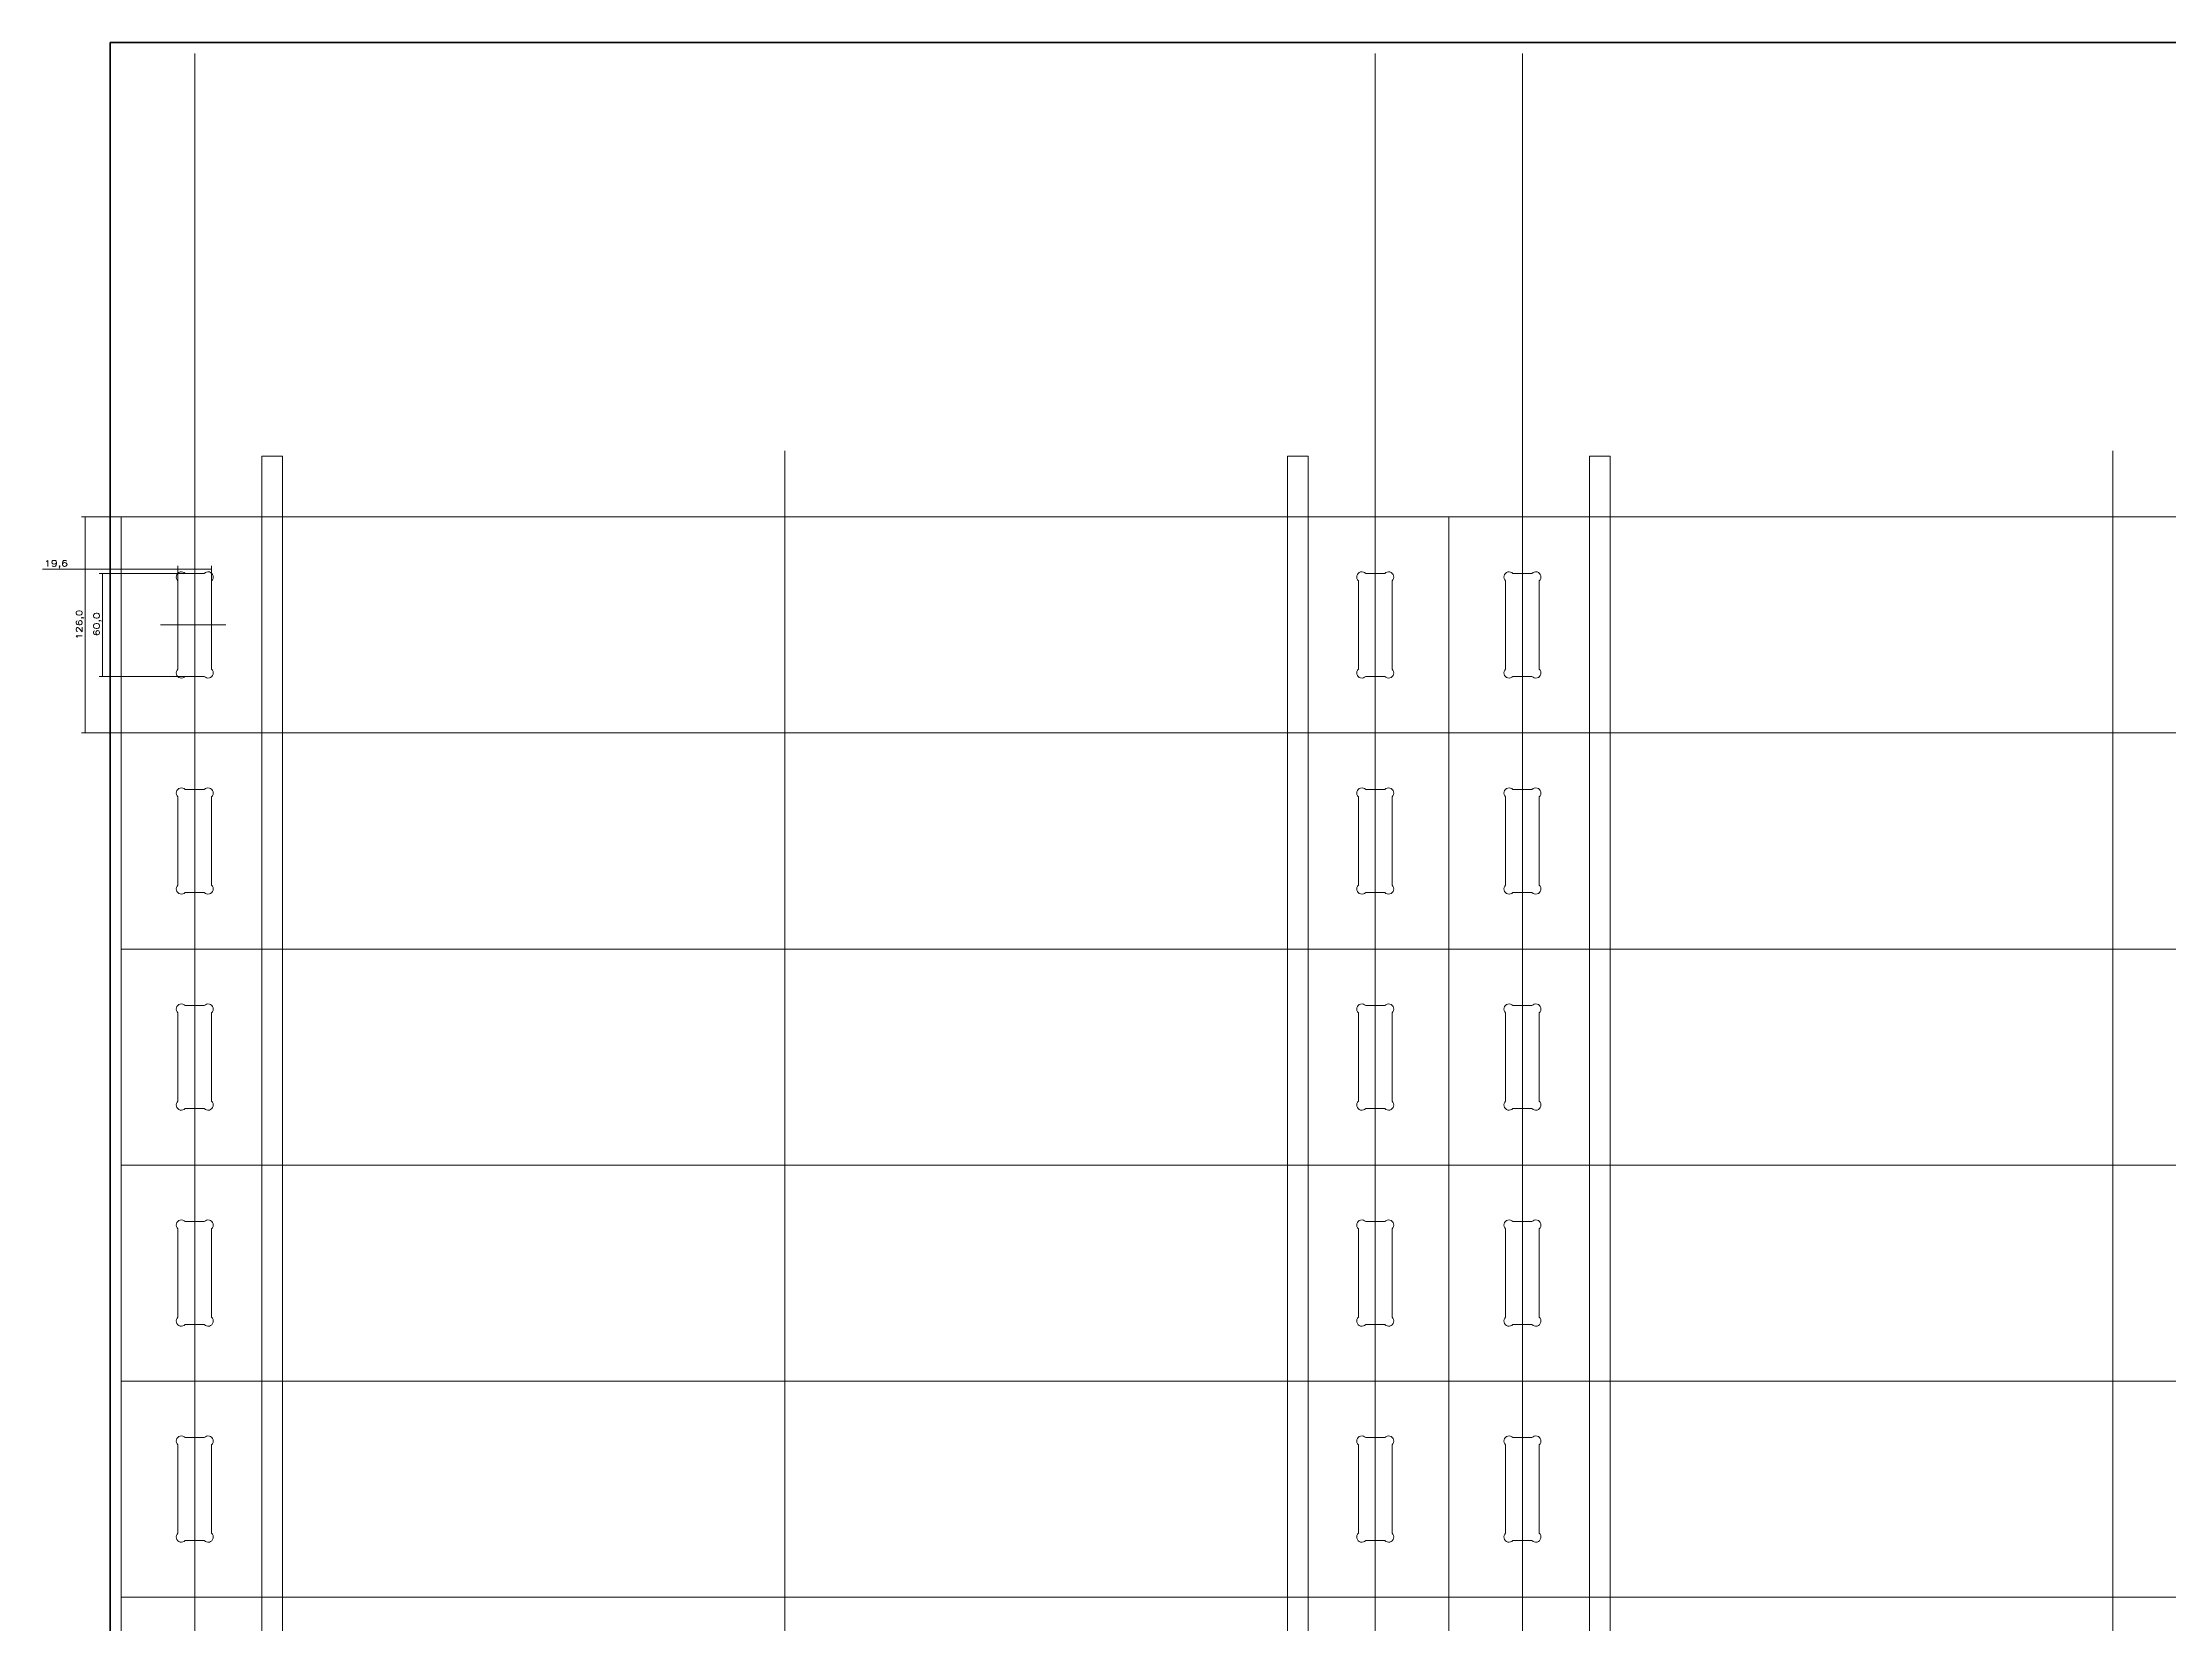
# Model space of a CAD drawing. Header units: millimetres. Extents: x -37 to 2453, y -407 to 1455.
# Drawn here: x -37 to 1203, y 533 to 1455 of the extents above; entities that cross this region are included whole.
import ezdxf
from ezdxf.lldxf.tags import DXFTag

# ---------------------------------------------------------------- set-up
doc = ezdxf.new("R2010")
doc.units = ezdxf.units.MM
doc.layers.add('1', color=7, linetype='Continuous', true_color=0xffffff)
doc.styles.add('blockfont', font='simplex.shx')
tags = doc.linetypes.add('PHANTOM', pattern=[50.5, 18, -6.5, 6.5, -6.5, 6.5, -6.5]).pattern_tags.tags
tags[14:15] = [DXFTag(74, 4), DXFTag(75, 0), DXFTag(340, '0'), DXFTag(46, 0.0), DXFTag(50, 0.0), DXFTag(44, 0.0), DXFTag(45, 0.0)]
tags[12:13] = [DXFTag(74, 4), DXFTag(75, 0), DXFTag(340, '0'), DXFTag(46, 0.0), DXFTag(50, 0.0), DXFTag(44, 0.0), DXFTag(45, 0.0)]
tags[10:11] = [DXFTag(74, 4), DXFTag(75, 0), DXFTag(340, '0'), DXFTag(46, 0.0), DXFTag(50, 0.0), DXFTag(44, 0.0), DXFTag(45, 0.0)]
tags[8:9] = [DXFTag(74, 4), DXFTag(75, 0), DXFTag(340, '0'), DXFTag(46, 0.0), DXFTag(50, 0.0), DXFTag(44, 0.0), DXFTag(45, 0.0)]
tags[6:7] = [DXFTag(74, 4), DXFTag(75, 0), DXFTag(340, '0'), DXFTag(46, 0.0), DXFTag(50, 0.0), DXFTag(44, 0.0), DXFTag(45, 0.0)]
tags[4:5] = [DXFTag(74, 4), DXFTag(75, 0), DXFTag(340, '0'), DXFTag(46, 0.0), DXFTag(50, 0.0), DXFTag(44, 0.0), DXFTag(45, 0.0)]

# ---------------------------------------------------------------- blocks, each defined once
blk = doc.blocks.new('_U0')
at = {"layer": '1', "color": 152, "lineweight": 13}
for p, q in [((9.099976, 1178.698367), (-13.954187, 1178.698367)), ((9.099976, 1052.698367), (-13.954187, 1052.698367))]:
    blk.add_line(p, q, dxfattribs=at)
at = {"layer": '1', "color": 27, "lineweight": 13}
blk.add_line((-11.954187, 1052.698367), (-11.954187, 1178.698367), dxfattribs=at)
at = {"layer": '1', "color": 27, "lineweight": 70}
for points in [[(-11.954187, 1178.698367), (-11.016365, 1175.19837), (-12.892009, 1175.198363), (-11.954187, 1178.698367)], [(-11.954187, 1052.698367), (-12.892009, 1056.198363), (-11.016365, 1056.19837), (-11.954187, 1052.698367)]]:
    blk.add_solid(points, dxfattribs=at)
at = {"layer": '1', "color": 23, "linetype": 'Continuous', "lineweight": 13, "insert": (-12.573979, 1107.214513), "char_height": 3.5, "attachment_point": 7, "rotation": 90, "line_spacing_factor": 0.903614, "style": 'blockfont'}
blk.add_mtext('\\W1.2899;126,0', dxfattribs=at)
blk = doc.blocks.new('_U1')
at = {"layer": '1', "color": 152, "lineweight": 13}
for p, q in [((46.436044, 1145.698367), (-3.768401, 1145.698367)), ((46.436044, 1085.698367), (-3.768401, 1085.698367))]:
    blk.add_line(p, q, dxfattribs=at)
at = {"layer": '1', "color": 27, "lineweight": 13}
blk.add_line((-1.768401, 1085.698367), (-1.768401, 1145.698367), dxfattribs=at)
at = {"layer": '1', "color": 27, "lineweight": 70}
for points in [[(-1.768401, 1145.698367), (-0.830579, 1142.19837), (-2.706223, 1142.198363), (-1.768401, 1145.698367)], [(-1.768401, 1085.698367), (-2.706223, 1089.198363), (-0.830579, 1089.19837), (-1.768401, 1085.698367)]]:
    blk.add_solid(points, dxfattribs=at)
at = {"layer": '1', "color": 23, "linetype": 'Continuous', "lineweight": 13, "insert": (-2.388193, 1109.121283), "char_height": 3.5, "attachment_point": 7, "rotation": 90, "line_spacing_factor": 0.903614, "style": 'blockfont'}
blk.add_mtext('\\W1.3321;60,0', dxfattribs=at)
blk = doc.blocks.new('_U2')
at = {"layer": '1', "color": 27, "lineweight": 13}
blk.add_line((61.799976, 1148.206137), (-36.730929, 1148.206137), dxfattribs=at)
at = {"layer": '1', "color": 152, "lineweight": 13}
for p, q in [((42.199976, 1141.462299), (42.199976, 1150.206137)), ((61.799976, 1141.462299), (61.799976, 1150.206137))]:
    blk.add_line(p, q, dxfattribs=at)
at = {"layer": '1', "color": 27, "lineweight": 70}
for points in [[(42.199976, 1148.206137), (45.699972, 1149.143959), (45.699979, 1147.268315), (42.199976, 1148.206137)], [(61.799976, 1148.206137), (58.299979, 1147.268315), (58.299972, 1149.143959), (61.799976, 1148.206137)]]:
    blk.add_solid(points, dxfattribs=at)
at = {"layer": '1', "color": 23, "linetype": 'Continuous', "lineweight": 13, "insert": (-35.855929, 1148.825929), "char_height": 3.5, "attachment_point": 7, "line_spacing_factor": 0.903614, "style": 'blockfont'}
blk.add_mtext('\\W1.3321;19,6', dxfattribs=at)

msp = doc.modelspace()

# ---------------------------------------------------------------- linework, layer by layer
at = {"layer": '1', "color": 251, "linetype": 'Continuous', "lineweight": 70}
for p in [(2.749976, -407.251633), (2453.449976, 1455.448367)]:
    msp.add_line(p, (2.749976, 1455.448367), dxfattribs=at)
at = {"layer": '1', "color": 172, "linetype": 'PHANTOM', "lineweight": 18}
for p, q in [((51.999976, 1449.098367), (51.999976, -400.901633)), ((740.199976, 1449.098367), (740.199976, -400.901633)), ((825.999976, 1449.098367), (825.999976, -400.901633)), ((396.099976, 1217.233797), (396.099976, -102.766203)), ((1170.099976, 1217.233797), (1170.099976, -102.766203)), ((32.099976, 1115.698367), (70.099976, 1115.698367))]:
    msp.add_line(p, q, dxfattribs=at)
at = {"layer": '1', "color": 172, "linetype": 'Continuous', "lineweight": 18}
for p, q in [((91.099976, 11.390993), (91.099976, 1214.098367)), ((91.099976, 1214.098367), (103.099976, 1214.098367)), ((103.099976, 1214.098367), (103.099976, 11.390993)), ((701.099976, 1214.098367), (689.099976, 1214.098367)), ((689.099976, 1214.098367), (689.099976, 11.390993)), ((701.099976, 11.390993), (701.099976, 1214.098367)), ((865.099976, 1214.098367), (877.099976, 1214.098367)), ((865.099976, 11.390993), (865.099976, 1214.098367)), ((877.099976, 1214.098367), (877.099976, 11.390993)), ((9.099976, 44.698367), (9.099976, 1178.698367)), ((9.099976, 1178.698367), (2331.099976, 1178.698367)), ((783.099976, 1178.698367), (783.099976, 44.698367)), ((42.199976, 1089.934435), (42.199976, 1141.462299)), ((46.436044, 1145.698367), (57.563908, 1145.698367)), ((61.799976, 1141.462299), (61.799976, 1089.934435)), ((730.399976, 1141.462299), (730.399976, 1089.934435)), ((745.763908, 1145.698367), (734.636044, 1145.698367)), ((749.999976, 1089.934435), (749.999976, 1141.462299)), ((816.199976, 1089.934435), (816.199976, 1141.462299)), ((820.436044, 1145.698367), (831.563908, 1145.698367)), ((835.799976, 1141.462299), (835.799976, 1089.934435)), ((57.563908, 1085.698367), (46.436044, 1085.698367)), ((734.636044, 1085.698367), (745.763908, 1085.698367)), ((831.563908, 1085.698367), (820.436044, 1085.698367)), ((9.099976, 1052.698367), (2331.099976, 1052.698367)), ((57.563908, 1019.698367), (46.436044, 1019.698367)), ((734.636044, 1019.698367), (745.763908, 1019.698367)), ((831.563908, 1019.698367), (820.436044, 1019.698367)), ((42.199976, 1015.462299), (42.199976, 963.934435)), ((61.799976, 963.934435), (61.799976, 1015.462299)), ((730.399976, 963.934435), (730.399976, 1015.462299)), ((749.999976, 1015.462299), (749.999976, 963.934435)), ((816.199976, 1015.462299), (816.199976, 963.934435)), ((835.799976, 963.934435), (835.799976, 1015.462299)), ((46.436044, 959.698367), (57.563908, 959.698367)), ((745.763908, 959.698367), (734.636044, 959.698367)), ((820.436044, 959.698367), (831.563908, 959.698367)), ((9.099976, 926.698367), (2331.099976, 926.698367)), ((46.436044, 893.698367), (57.563908, 893.698367)), ((745.763908, 893.698367), (734.636044, 893.698367)), ((820.436044, 893.698367), (831.563908, 893.698367)), ((42.199976, 837.934435), (42.199976, 889.462299)), ((61.799976, 889.462299), (61.799976, 837.934435)), ((730.399976, 889.462299), (730.399976, 837.934435)), ((749.999976, 837.934435), (749.999976, 889.462299)), ((816.199976, 837.934435), (816.199976, 889.462299)), ((835.799976, 889.462299), (835.799976, 837.934435)), ((57.563908, 833.698367), (46.436044, 833.698367)), ((734.636044, 833.698367), (745.763908, 833.698367)), ((831.563908, 833.698367), (820.436044, 833.698367)), ((9.099976, 800.698367), (2331.099976, 800.698367)), ((42.199976, 763.462299), (42.199976, 711.934435)), ((57.563908, 767.698367), (46.436044, 767.698367)), ((61.799976, 711.934435), (61.799976, 763.462299)), ((730.399976, 711.934435), (730.399976, 763.462299)), ((734.636044, 767.698367), (745.763908, 767.698367)), ((749.999976, 763.462299), (749.999976, 711.934435)), ((816.199976, 763.462299), (816.199976, 711.934435)), ((831.563908, 767.698367), (820.436044, 767.698367)), ((835.799976, 711.934435), (835.799976, 763.462299)), ((46.436044, 707.698367), (57.563908, 707.698367)), ((745.763908, 707.698367), (734.636044, 707.698367)), ((820.436044, 707.698367), (831.563908, 707.698367)), ((9.099976, 674.698367), (2331.099976, 674.698367)), ((42.199976, 585.934435), (42.199976, 637.462299)), ((46.436044, 641.698367), (57.563908, 641.698367)), ((61.799976, 637.462299), (61.799976, 585.934435)), ((730.399976, 637.462299), (730.399976, 585.934435)), ((745.763908, 641.698367), (734.636044, 641.698367)), ((749.999976, 585.934435), (749.999976, 637.462299)), ((816.199976, 585.934435), (816.199976, 637.462299)), ((820.436044, 641.698367), (831.563908, 641.698367)), ((835.799976, 637.462299), (835.799976, 585.934435)), ((57.563908, 581.698367), (46.436044, 581.698367)), ((734.636044, 581.698367), (745.763908, 581.698367)), ((831.563908, 581.698367), (820.436044, 581.698367)), ((9.099976, 548.698367), (2331.099976, 548.698367))]:
    msp.add_line(p, q, dxfattribs=at)
for centre, start, end in [((44.199976, 1143.698367), 41.810315, 228.189685), ((59.799976, 1143.698367), 311.810315, 138.189685), ((732.399976, 1143.698367), 41.810315, 228.189685), ((747.999976, 1143.698367), 311.810315, 138.189685), ((818.199976, 1143.698367), 41.810315, 228.189685), ((833.799976, 1143.698367), 311.810315, 138.189685), ((44.199976, 1087.698367), 131.810315, 318.189685), ((59.799976, 1087.698367), 221.810315, 48.189685), ((732.399976, 1087.698367), 131.810315, 318.189685), ((747.999976, 1087.698367), 221.810315, 48.189685), ((818.199976, 1087.698367), 131.810315, 318.189685), ((833.799976, 1087.698367), 221.810315, 48.189685), ((44.199976, 1017.698367), 41.810315, 228.189685), ((59.799976, 1017.698367), 311.810315, 138.189685), ((732.399976, 1017.698367), 41.810315, 228.189685), ((747.999976, 1017.698367), 311.810315, 138.189685), ((818.199976, 1017.698367), 41.810315, 228.189685), ((833.799976, 1017.698367), 311.810315, 138.189685), ((44.199976, 961.698367), 131.810315, 318.189685), ((59.799976, 961.698367), 221.810315, 48.189685), ((732.399976, 961.698367), 131.810315, 318.189685), ((747.999976, 961.698367), 221.810315, 48.189685), ((818.199976, 961.698367), 131.810315, 318.189685), ((833.799976, 961.698367), 221.810315, 48.189685), ((44.199976, 891.698367), 41.810315, 228.189685), ((59.799976, 891.698367), 311.810315, 138.189685), ((732.399976, 891.698367), 41.810315, 228.189685), ((747.999976, 891.698367), 311.810315, 138.189685), ((818.199976, 891.698367), 41.810315, 228.189685), ((833.799976, 891.698367), 311.810315, 138.189685), ((44.199976, 835.698367), 131.810315, 318.189685), ((59.799976, 835.698367), 221.810315, 48.189685), ((732.399976, 835.698367), 131.810315, 318.189685), ((747.999976, 835.698367), 221.810315, 48.189685), ((818.199976, 835.698367), 131.810315, 318.189685), ((833.799976, 835.698367), 221.810315, 48.189685), ((44.199976, 765.698367), 41.810315, 228.189685), ((59.799976, 765.698367), 311.810315, 138.189685), ((732.399976, 765.698367), 41.810315, 228.189685), ((747.999976, 765.698367), 311.810315, 138.189685), ((818.199976, 765.698367), 41.810315, 228.189685), ((833.799976, 765.698367), 311.810315, 138.189685), ((44.199976, 709.698367), 131.810315, 318.189685), ((59.799976, 709.698367), 221.810315, 48.189685), ((732.399976, 709.698367), 131.810315, 318.189685), ((747.999976, 709.698367), 221.810315, 48.189685), ((818.199976, 709.698367), 131.810315, 318.189685), ((833.799976, 709.698367), 221.810315, 48.189685), ((44.199976, 639.698367), 41.810315, 228.189685), ((59.799976, 639.698367), 311.810315, 138.189685), ((732.399976, 639.698367), 41.810315, 228.189685), ((747.999976, 639.698367), 311.810315, 138.189685), ((818.199976, 639.698367), 41.810315, 228.189685), ((833.799976, 639.698367), 311.810315, 138.189685), ((44.199976, 583.698367), 131.810315, 318.189685), ((59.799976, 583.698367), 221.810315, 48.189685), ((732.399976, 583.698367), 131.810315, 318.189685), ((747.999976, 583.698367), 221.810315, 48.189685), ((818.199976, 583.698367), 131.810315, 318.189685), ((833.799976, 583.698367), 221.810315, 48.189685)]:
    msp.add_arc(centre, 3, start, end, dxfattribs=at)

# ---------------------------------------------------------------- block references
at = {"layer": '1', "color": 23, "linetype": 'Continuous', "lineweight": 13}
for name in ['_U0', '_U2', '_U1']:
    msp.add_blockref(name, (0, 0), dxfattribs=at)

doc.saveas('drawing.dxf')
